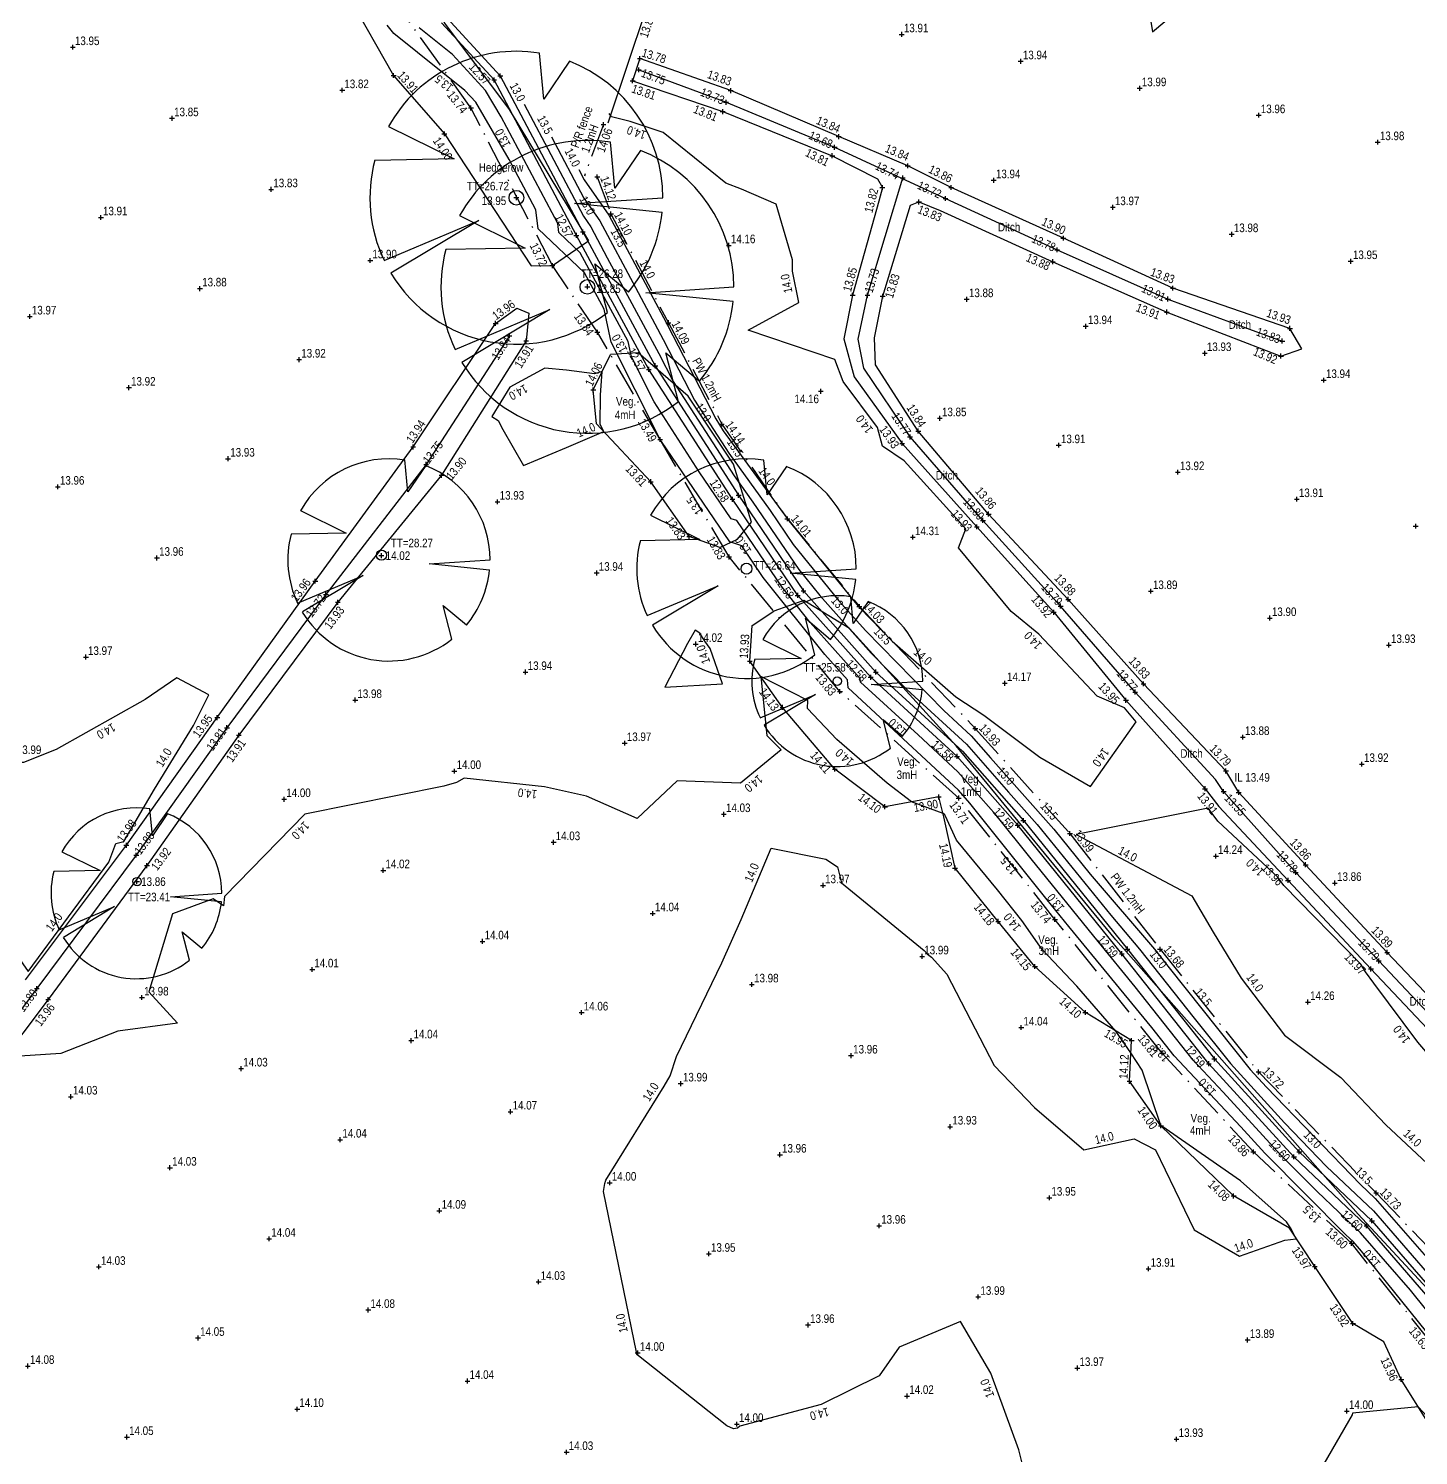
# Model space of a CAD drawing. Extents: x 452260 to 454003, y 451265 to 453203.
# Drawn here: x 453040.8 to 453154.7, y 452543 to 452659.9 of the extents above; entities that cross this region are included whole.
import ezdxf
from ezdxf.enums import TextEntityAlignment as Align

# ---------------------------------------------------------------- set-up
doc = ezdxf.new("R2010")
doc.units = 0
doc.header["$LTSCALE"] = 0.7
doc.header["$MEASUREMENT"] = 0
doc.header["$PDMODE"] = 2
doc.header["$PDSIZE"] = 0.2
doc.linetypes.add('Dash-Dot', pattern=[6, 4, -1, 0, -1])
doc.linetypes.add('DASHED', pattern=[5442.857143, 3628.571429, -1814.285714])
for name, color, linetype, lineweight in [('FFS_Tree Top Levels', 94, 'Continuous', 25), ('FPS_Bottom of Bank', 7, 'DASHED', 25), ('FPS_Contours-Minor', 184, 'Continuous', 25), ('FPS_Fence', 42, 'Dash-Dot', 25), ('FPS_Hedge', 86, 'Continuous', 25), ('FPS_Invert Level', 7, 'Continuous', 25), ('FPS_Levels', 7, 'Continuous', 25), ('FPS_Spot Levels', 7, 'Continuous', 25), ('FPS_Text', 7, 'Continuous', 25), ('FPS_Top of Bank', 7, 'DASHED', 25), ('FPS_Tree Canopy', 3, 'Continuous', 25), ('FPS_Tree Trunk', 32, 'Continuous', 25), ('FPS_Trees', 77, 'Continuous', 25), ('FPS_Vegetation', 3, 'Continuous', 25)]:
    doc.layers.add(name, color=color, linetype=linetype, lineweight=lineweight)
doc.styles.add('Default', font='ARIALN.TTF')
doc.styles.get("Standard").update_dxf_attribs({"font": 'ARIALN.TTF'})

# ---------------------------------------------------------------- blocks, each defined once
blk = doc.blocks.new('Tree1R')
at = {"layer": 'FPS_Trees', "color": 77, "linetype": 'Continuous', "lineweight": 25}
for points in [[(0.363, 0.931, 0), (0.187, 0.673, 0), (0.157, 0.987, 0)], [(-0.873, 0.486, 0), (-0.424, 0.264, 0), (-0.967, 0.254, 0)], [(0.995, -0.101, 0), (0.398, -0.041, 0), (1, -0.001, 0)], [(-0.904, -0.429, 0), (-0.257, -0.156, 0), (-0.857, -0.517, 0)], [(0.622, -0.785, 0), (0.536, -0.452, 0), (0.765, -0.645, 0)]]:
    blk.add_polyline3d(points, dxfattribs=at)
at = {"layer": 'FPS_Trees', "color": 42, "linetype": 'Continuous', "lineweight": 25}
blk.add_circle((0, -0.001), 0.05, dxfattribs=at)
at = {"layer": 'FPS_Trees', "color": 77, "linetype": 'Continuous', "lineweight": 25}
for start, end in [(80.968, 150.872), (0, 68.758), (165.198, 205.304), (319.896, 354.273), (211.031, 308.435)]:
    blk.add_arc((0, -0.001), 1, start, end, dxfattribs=at)

msp = doc.modelspace()

# ---------------------------------------------------------------- linework, layer by layer
at = {"layer": 'FPS_Bottom of Bank'}
for points in [[(453090.84, 452656.53, 13.75), (453097.98, 452653.87, 13.73), (453106.88, 452650.18, 13.68), (453115.97, 452645.98, 13.72), (453125.12, 452641.78, 13.78), (453134.2, 452637.74, 13.83), (453143.57, 452634.3, 13.83)], [(453188.64, 452552.08, 13.8), (453176.23, 452557.24, 13.72), (453175.01, 452557.91, 13.56), (453173.24, 452560.27, 13.81), (453166.26, 452567.68, 13.82), (453159.24, 452575.25, 13.81), (453151.47, 452583.49, 13.79), (453144.67, 452590.74, 13.78), (453139.19, 452596.89, 13.64), (453138.76, 452597.38, 13.56), (453138.75, 452597.38, 13.55), (453138.09, 452598.36, 13.66), (453131.51, 452605.53, 13.77), (453125.4, 452612.58, 13.79), (453119.04, 452619.6, 13.8), (453113.06, 452626.44, 13.77), (453109.28, 452632.08, 13.77), (453108.8, 452634.44, 13.77), (453109.58, 452638.05, 13.73), (453112.46, 452647.67, 13.74)], [(453080.23, 452634.74, 13.84), (453073.41, 452624.19, 13.75), (453065.19, 452613.53, 13.72), (453057.08, 452602.6, 13.81), (453049.65, 452592.16, 13.88), (453041.5, 452581.22, 13.8), (453033.3, 452570.21, 13.87), (453024.75, 452559.18, 13.87), (453016.9, 452548.49, 13.87), (453008.44, 452537.31, 13.89), (453000.15, 452526.18, 13.94), (452992.11, 452514.92, 13.96), (452983.81, 452503.34, 13.89), (452975.22, 452491.53, 13.97), (452967.79, 452481.3, 14.1)]]:
    msp.add_polyline3d(points, dxfattribs=at)
for p in [(453090.84, 452656.53, 13.75), (453097.98, 452653.87, 13.73), (453106.88, 452650.18, 13.68), (453112.46, 452647.67, 13.74), (453115.97, 452645.98, 13.72), (453125.12, 452641.78, 13.78), (453109.58, 452638.05, 13.73), (453134.2, 452637.74, 13.83), (453080.23, 452634.74, 13.84), (453143.57, 452634.3, 13.83), (453113.06, 452626.44, 13.77), (453073.41, 452624.19, 13.75), (453119.04, 452619.6, 13.8), (453065.19, 452613.53, 13.72), (453125.4, 452612.58, 13.79), (453131.51, 452605.53, 13.77), (453057.08, 452602.6, 13.81), (453138.75, 452597.38, 13.55), (453138.76, 452597.38, 13.56), (453049.65, 452592.16, 13.88), (453144.67, 452590.74, 13.78), (453151.47, 452583.49, 13.79), (453041.5, 452581.22, 13.8)]:
    msp.add_point(p, dxfattribs=at)
at = {"layer": 'FPS_Contours-Minor', "flags": 128}
for points, elevation in [([(453132.29, 452663.63), (453132.93, 452659.64), (453135.81, 452662.05)], 14), ([(453156.11, 452552.22), (453150.05, 452559.7), (453149.38, 452560.48), (453148.79, 452561.04), (453142.14, 452567.72), (453140.16, 452569.89), (453134.71, 452575.71), (453132.87, 452578.03), (453126.09, 452586.3), (453124.3, 452588.5), (453117.96, 452596.42), (453117.03, 452597.48), (453109.86, 452604.16), (453107.98, 452605.88), (453107.95, 452606.53), (453106.09, 452608.61), (453101.03, 452614.93), (453099.28, 452617.51), (453098.3, 452617.84), (453092.69, 452626.06), (453092.68, 452626.06), (453092.63, 452626.09), (453092.57, 452626.17), (453092.53, 452626.25), (453092.53, 452626.28), (453092.53, 452626.32), (453092.49, 452626.39), (453088.58, 452634.2), (453087.99, 452636.9), (453086.38, 452639.89), (453082.59, 452643.49), (453082.4, 452645.05), (453080.21, 452649.19), (453077.47, 452653.88), (453076.58, 452654.84), (453070.75, 452659.52), (453070.21, 452660.18)], 13.5), ([(453156.75, 452553.18), (453154.07, 452556.5), (453149.99, 452561.2), (453146.43, 452564.58), (453143.46, 452567.56), (453138.72, 452572.74), (453136.28, 452575.35), (453131.52, 452581.36), (453128.47, 452585.08), (453122.98, 452591.85), (453120.11, 452595.43), (453116.97, 452599), (453113.72, 452602.03), (453108.99, 452606.35), (453108.98, 452606.65), (453104.88, 452611.24), (453102.57, 452614.12), (453098.86, 452619.58), (453098.41, 452619.73), (453095.77, 452623.59), (453092.09, 452629.32), (453090.24, 452633), (453089.97, 452634.25), (453086.03, 452641.54), (453084.27, 452643.2), (453084.19, 452643.93), (453079.55, 452652.67), (453078.28, 452654.85), (453075.56, 452657.8), (453072.84, 452659.98)], 13), ([(453081.43, 452653.71), (453086.29, 452644.53), (453086.9, 452643.66), (453088.24, 452641.13), (453092.48, 452633.27), (453093.66, 452630.98), (453098.64, 452623.24), (453100.19, 452621.09), (453103.94, 452615.56), (453105.66, 452613.45), (453109.87, 452608.72), (453112.79, 452605.73), (453117.68, 452601.25), (453121.14, 452597.32), (453123.48, 452594.68), (453129.51, 452587.23), (453131.88, 452584.45), (453136.35, 452578.8), (453139.32, 452575.07), (453143.76, 452570.21), (453147.2, 452566.65), (453151.04, 452563), (453152.99, 452560.76), (453157.9, 452555.08)], 13), ([(453085.92, 452648.35), (453086.36, 452647.52), (453088.39, 452644.62), (453092.85, 452636.22), (453093.19, 452635.59), (453097.14, 452627.92), (453097.76, 452626.95), (453102.99, 452619.74), (453103.01, 452619.7), (453108.82, 452612.57), (453108.94, 452612.44), (453111.61, 452609.71), (453116.82, 452605.14), (453119.12, 452603.63), (453123.69, 452600.2), (453127.85, 452597.78), (453131.59, 452603.08), (453130.63, 452604.23), (453128.4, 452605.18), (453123.61, 452610.28), (453121.35, 452612.12), (453117.03, 452617.36), (453117.63, 452618.92), (453112.58, 452624.49), (453110.8, 452625.69), (453110.4, 452627.2), (453107.59, 452630.99), (453106.89, 452632.79), (453099.79, 452635.2), (453103.96, 452637.47), (453103.44, 452640.04), (453103.42, 452640.96), (453102.1, 452645.52), (453099.25, 452646.76), (453097.97, 452647.25), (453092.83, 452651.4), (453090.13, 452652.3), (453088.6, 452652.67), (453088.41, 452652.94)], 14), ([(453083.68, 452651.03), (453086.32, 452646.02), (453087.65, 452644.14), (453090.55, 452638.68), (453092.84, 452634.43), (453095.4, 452629.45), (453098.2, 452625.1), (453101.59, 452620.42), (453103.48, 452617.63), (453107.24, 452613.01), (453109.41, 452610.58), (453115.82, 452604.01), (453118.07, 452601.95), (453119.67, 452600.13), (453124.84, 452594.3), (453127.82, 452590.61), (453133.1, 452584.44), (453134.3, 452582.91), (453140.93, 452574.59), (453142.27, 452573.13), (453149.98, 452565.15), (453151.19, 452564.01), (453155.57, 452558.98)], 13.5), ([(453122.27, 452542.21), (453121.97, 452543.41), (453119.68, 452549.71), (453117.2, 452553.92), (453112.16, 452551.82), (453110.52, 452549.47), (453105.77, 452547.12), (453099.12, 452545.34), (453098.92, 452545.2), (453098.59, 452545.13), (453098.05, 452545.39), (453090.66, 452551.23), (453090.64, 452551.43), (453087.93, 452564.59), (453088.04, 452565.24), (453088.14, 452565.52), (453092.91, 452573.21), (453093.39, 452574.07), (453093.91, 452575.66), (453097.64, 452583.32), (453099.22, 452586.88), (453101.69, 452592.73), (453106.15, 452591.84), (453107.11, 452591.19), (453107.44, 452589.88), (453114.23, 452584.34), (453114.48, 452584.05), (453114.83, 452583.79), (453116.09, 452582.4), (453119.96, 452574.92), (453123.26, 452571.48), (453127.3, 452568), (453131.44, 452568.9), (453133.19, 452568), (453136.35, 452561.45), (453140.06, 452559.3), (453143.79, 452560.6), (453144.72, 452560.72), (453144.31, 452561.54), (453143.91, 452562.09), (453140.14, 452565.47), (453133.69, 452569.95), (453133.63, 452570), (453132.1, 452574.53), (453131.17, 452575.95), (453129.94, 452577.74), (453126.72, 452581.42), (453123.9, 452584.43), (453122.22, 452586.8), (453120.22, 452589.31), (453116.87, 452593.38), (453115.93, 452595.41), (453115.9, 452595.53), (453115.89, 452595.5), (453115.77, 452595.58), (453113.19, 452596.53), (453111.19, 452598.06), (453107.06, 452601.65), (453104.65, 452604.17), (453104.68, 452604.84), (453100.83, 452606.79), (453101.32, 452601.97), (453102.5, 452600.79), (453099.18, 452598.05), (453093.99, 452598.24), (453090.7, 452595.15), (453086.55, 452596.98), (453083.1, 452597.77), (453076.53, 452598.46), (453075.88, 452598.11), (453074.85, 452597.82), (453063.45, 452595.53), (453056.88, 452588.77), (453056.79, 452588.01), (453055.94, 452588.58), (453052.63, 452587.35), (453050.67, 452580.95), (453053.04, 452578.39), (453048.14, 452577.74), (453043.46, 452575.91), (453038.85, 452575.59)], 14), ([(453156.82, 452574.35), (453154.69, 452576.82), (453151.06, 452581.66), (453150.38, 452582.59), (453150.01, 452583.21), (453143.7, 452589.68), (453143.18, 452590.38), (453138.3, 452594.95), (453137.5, 452596.02), (453126.68, 452593.85), (453136.17, 452588.81), (453137.9, 452585.85), (453140.19, 452582.07), (453143.74, 452577.39), (453148.38, 452573.94), (453152.05, 452570.04), (453155.45, 452566.89)], 14), ([(453156.56, 452544.93), (453154.7, 452546.95), (453149.32, 452546.42), (453149.31, 452546.27), (453144.95, 452538.78)], 14)]:
    msp.add_lwpolyline(points, dxfattribs=dict(at, elevation=elevation))
at = {"layer": 'FPS_Contours-Minor', "elevation": 14, "flags": 128}
for points in [[(453087.19, 452631.61), (453084.91, 452631.9), (453083.13, 452632.09), (453080.26, 452630.51), (453078.78, 452628.11), (453079.32, 452627.79), (453079.69, 452627.04), (453081.39, 452624.1), (453084.91, 452625.58), (453087.98, 452626.88), (453087.67, 452627.45), (453087.69, 452629.85), (453087.83, 452631.79)], [(453092.98, 452605.94), (453097.7, 452606.2), (453096.69, 452609.09), (453096.25, 452609.71), (453095.84, 452610.35), (453095.44, 452610.59), (453094.83, 452609.5)], [(453047.97, 452593.11), (453048.62, 452593.28), (453051.14, 452597.57), (453054.33, 452602.79), (453055.6, 452605.3), (453052.96, 452606.7), (453050.37, 452604.92), (453043.08, 452600.83), (453040.4, 452599.76), (453040.07, 452599.75), (453034.54, 452592.24), (453034.42, 452591.75), (453040.79, 452582.62), (453047.4, 452591.57)]]:
    msp.add_lwpolyline(points, close=True, dxfattribs=at)
at = {"layer": 'FPS_Fence'}
for p, q in [((453077.08, 452653.41, 13.74), (453071.94, 452660.59, 3.01)), ((453083.75, 452640.48, 13.84), (453077.08, 452653.41, 13.74))]:
    msp.add_line(p, q, dxfattribs=at)
for points in [[(453087.94, 452652.04, 14.06), (453086.37, 452647.81, 14.1)], [(453087.43, 452647.76, 14.12), (453088.55, 452644.72, 14.1), (453093.26, 452635.8, 14.09), (453097.64, 452627.49, 14.14), (453103.01, 452619.73, 14.01), (453108.91, 452612.54, 14.03), (453118.41, 452602.54, 13.93), (453126.17, 452593.93, 13.99), (453133.55, 452584.44, 13.68), (453141.63, 452574.39, 13.72), (453151.26, 452564.47, 13.73), (453158.39, 452557.03, 14.05), (453165.05, 452548.61, 14.15), (453175.54, 452541.11, 14.05), (453185.73, 452533.98, 13.89)], [(453183.1, 452530.79, 13.74), (453173.55, 452536.75, 13.72), (453163.94, 452542.71, 13.75), (453155.94, 452551.98, 13.63), (453149.25, 452560.34, 13.6), (453141.2, 452567.84, 13.86), (453133.72, 452575.94, 13.81), (453124.94, 452586.89, 13.74), (453117.05, 452596.84, 13.71), (453107.32, 452605.57, 13.83), (453098.23, 452616.6, 13.83), (453092.58, 452626.23, 13.49), (453087.44, 452635.02, 13.84), (453083.75, 452640.48, 13.84)]]:
    msp.add_polyline3d(points, dxfattribs=at)
for p in [(453077.08, 452653.41, 13.74), (453087.94, 452652.04, 14.06), (453087.43, 452647.76, 14.12), (453088.55, 452644.72, 14.1), (453083.75, 452640.48, 13.84), (453093.26, 452635.8, 14.09), (453087.44, 452635.02, 13.84), (453097.64, 452627.49, 14.14), (453092.58, 452626.23, 13.49), (453103.01, 452619.73, 14.01), (453098.23, 452616.6, 13.83), (453108.91, 452612.54, 14.03), (453107.32, 452605.57, 13.83), (453118.41, 452602.54, 13.93), (453117.05, 452596.84, 13.71), (453126.17, 452593.93, 13.99), (453124.94, 452586.89, 13.74), (453133.55, 452584.44, 13.68), (453133.72, 452575.94, 13.81), (453141.63, 452574.39, 13.72), (453141.2, 452567.84, 13.86), (453151.26, 452564.47, 13.73), (453149.25, 452560.34, 13.6)]:
    msp.add_point(p, dxfattribs=at)
at = {"layer": 'FPS_Hedge'}
for p, q in [((453066.3, 452663.88, 14.03), (453070.74, 452656.07, 13.91)), ((453070.74, 452656.07, 13.91), (453074.9, 452651.28, 14)), ((453074.9, 452651.28, 14), (453082.02, 452640.47, 13.98))]:
    msp.add_line(p, q, dxfattribs=at)
at = {"layer": 'FPS_Hedge', "flags": 128}
for points, elevation in [([(453022.38, 452800.73), (453024.8, 452795.46), (453028.28, 452787.5), (453034.8, 452773.09), (453043.69, 452753.1), (453049.91, 452740.47), (453058.91, 452724.62), (453060.35, 452718.08), (453059.88, 452708.77), (453061.42, 452697.93), (453064, 452687.53), (453068.03, 452675.81), (453074.91, 452660.36), (453080.2, 452653.28), (453086.71, 452642.51)], 13.78), ([(453083.75, 452640.48), (453086.71, 452642.51)], 13.84), ([(453082.02, 452640.47), (453083.75, 452640.48)], 13.98)]:
    msp.add_lwpolyline(points, dxfattribs=dict(at, elevation=elevation))
at = {"layer": 'FPS_Hedge'}
msp.add_polyline3d([(453132.88, 452849.08, 13.95), (453130.19, 452836.93, 13.95), (453128.18, 452828.27, 13.87), (453125.55, 452814.57, 13.93), (453122.27, 452799.92, 13.98), (453119.59, 452787.78, 13.98), (453117.75, 452778.88, 13.89), (453113.9, 452764.18, 13.95), (453113.9, 452764.19, 13.94), (453111.14, 452752.61, 13.95), (453107.77, 452735.31, 13.92), (453104.48, 452722.19, 14), (453101.97, 452709.53, 14), (453099.49, 452698.5, 13.93), (453097.04, 452686.6, 13.9), (453094.11, 452672.58, 13.87), (453091.4, 452661.44, 13.84), (453088.3, 452652.15, 14.03)], dxfattribs=at)
for p in [(453070.74, 452656.07, 13.91), (453074.9, 452651.28, 14)]:
    msp.add_point(p, dxfattribs=at)
at = {"layer": 'FPS_Spot Levels'}
for p in [(453112.38, 452659.44, 13.91), (453044.45, 452658.39, 13.95), (453122.13, 452657.23, 13.94), (453066.53, 452654.86, 13.82), (453131.89, 452655.02, 13.99), (453052.58, 452652.56, 13.85), (453141.64, 452652.81, 13.96), (453151.39, 452650.6, 13.98), (453119.92, 452647.48, 13.94), (453060.7, 452646.73, 13.83), (453129.68, 452645.26, 13.97), (453046.75, 452644.43, 13.91), (453139.43, 452643.05, 13.98), (453098.21, 452642.14, 14.16), (453068.83, 452640.9, 13.9), (453149.18, 452640.84, 13.95), (453054.87, 452638.6, 13.88), (453117.71, 452637.72, 13.88), (453040.92, 452636.31, 13.97), (453127.46, 452635.51, 13.94), (453137.22, 452633.3, 13.93), (453063, 452632.78, 13.92), (453146.97, 452631.09, 13.94), (453049.05, 452630.48, 13.92), (453105.75, 452630.18, 14.16), (453115.5, 452627.97, 13.85), (453125.25, 452625.76, 13.91), (453057.17, 452624.65, 13.93), (453135.01, 452623.55, 13.92), (453043.22, 452622.35, 13.96), (453079.25, 452621.12, 13.93), (453144.76, 452621.34, 13.91), (453113.29, 452618.22, 14.31), (453154.51, 452619.13, 13.95), (453051.34, 452616.52, 13.96), (453087.38, 452615.29, 13.94), (453132.8, 452613.8, 13.89), (453142.55, 452611.59, 13.9), (453095.5, 452609.46, 14.02), (453152.3, 452609.38, 13.93), (453045.52, 452608.4, 13.97), (453081.55, 452607.17, 13.94), (453120.83, 452606.25, 14.17), (453067.6, 452604.87, 13.98), (453140.34, 452601.83, 13.88), (453089.68, 452601.34, 13.97), (453150.09, 452599.62, 13.92), (453075.72, 452599.04, 14), (453061.77, 452596.74, 14), (453097.8, 452595.51, 14.03), (453083.85, 452593.21, 14.03), (453138.13, 452592.08, 14.24), (453069.89, 452590.91, 14.02), (453105.93, 452589.68, 13.97), (453147.88, 452589.87, 13.86), (453091.97, 452587.38, 14.04), (453078.02, 452585.09, 14.04), (453114.06, 452583.86, 13.99), (453064.07, 452582.79, 14.01), (453100.1, 452581.56, 13.98), (453050.11, 452580.49, 13.98), (453145.67, 452580.12, 14.26), (453086.15, 452579.26, 14.06), (453122.18, 452578.03, 14.04), (453072.19, 452576.96, 14.04), (453108.23, 452575.73, 13.96), (453058.24, 452574.66, 14.03), (453094.27, 452573.43, 13.99), (453044.28, 452572.36, 14.03), (453080.32, 452571.13, 14.07), (453116.35, 452569.9, 13.93), (453066.36, 452568.83, 14.04), (453102.4, 452567.6, 13.96), (453052.41, 452566.54, 14.03), (453088.45, 452565.3, 14), (453124.48, 452564.07, 13.95), (453074.49, 452563.01, 14.09), (453110.53, 452561.77, 13.96), (453060.54, 452560.71, 14.04), (453046.58, 452558.41, 14.03), (453096.57, 452559.48, 13.95), (453132.61, 452558.25, 13.91), (453082.62, 452557.18, 14.03), (453118.65, 452555.95, 13.99), (453068.66, 452554.88, 14.08), (453054.71, 452552.58, 14.05), (453104.7, 452553.65, 13.96), (453140.73, 452552.42, 13.89), (453040.76, 452550.28, 14.08), (453090.74, 452551.35, 14), (453076.79, 452549.05, 14.04), (453126.78, 452550.12, 13.97), (453062.84, 452546.75, 14.1), (453112.82, 452547.82, 14.02), (453148.86, 452546.59, 14), (453048.88, 452544.46, 14.05), (453098.87, 452545.52, 14), (453084.92, 452543.22, 14.03), (453134.9, 452544.29, 13.93)]:
    msp.add_point(p, dxfattribs=at)
at = {"layer": 'FPS_Top of Bank'}
for points in [[(453157.26, 452553.94, 12.6), (453150.48, 452561.77, 12.6), (453144.53, 452567.43, 12.6), (453137.55, 452575.06, 12.59), (453130.42, 452584.08, 12.59), (453121.89, 452594.61, 12.59), (453116.92, 452600.25, 12.58), (453109.84, 452606.74, 12.58), (453103.86, 452613.45, 12.58), (453098.51, 452621.33, 12.58), (453091.66, 452631.98, 12.57), (453085.72, 452642.96, 12.57), (453078.98, 452655.7, 12.57), (453074.67, 452660.38, 12.56)], [(453075.12, 452660.77, 12.56), (453079.48, 452656.04, 12.57), (453086.25, 452643.24, 12.57), (453092.18, 452632.28, 12.57), (453099.01, 452621.66, 12.58), (453104.33, 452613.82, 12.58), (453110.26, 452607.17, 12.58), (453117.35, 452600.67, 12.58), (453122.35, 452595, 12.59), (453130.88, 452584.46, 12.59), (453138.01, 452575.45, 12.59), (453144.96, 452567.85, 12.6), (453150.92, 452562.19, 12.6), (453157.71, 452554.34, 12.6)], [(453159.92, 452575.99, 13.87), (453152.17, 452584.19, 13.89), (453145.48, 452591.37, 13.86), (453140, 452597.3, 13.8), (453138.95, 452599.06, 13.79), (453132.2, 452606.2, 13.83), (453126.03, 452613.12, 13.88), (453119.5, 452620.12, 13.86), (453113.74, 452626.92, 13.84), (453110.22, 452632.36, 13.84), (453110.14, 452634.56, 13.83), (453110.82, 452637.98, 13.83), (453113.1, 452645.45, 13.83), (453113.79, 452645.7, 13.83), (453115.53, 452644.99, 13.84), (453124.77, 452640.8, 13.88), (453134.11, 452636.68, 13.91), (453143.46, 452633.07, 13.92), (453145.16, 452633.65, 13.94), (453144.2, 452635.34, 13.93), (453134.61, 452638.63, 13.91), (453125.63, 452642.73, 13.9), (453116.43, 452646.89, 13.86), (453112.87, 452648.66, 13.84), (453107.22, 452651.06, 13.84), (453098.37, 452654.83, 13.83), (453090.92, 452657.46, 13.78), (453090.33, 452655.63, 13.81), (453097.71, 452653.11, 13.81), (453106.69, 452649.49, 13.81), (453110.4, 452647.6, 13.83), (453110.8, 452646.89, 13.82), (453110.51, 452645.77, 13.85), (453108.36, 452638.06, 13.85), (453107.63, 452634.49, 13.89), (453108.47, 452631.37, 13.92), (453112.42, 452625.91, 13.93), (453118.54, 452619.07, 13.93), (453124.85, 452612.07, 13.92), (453130.76, 452604.85, 13.95), (453137.24, 452597.6, 13.91), (453138.37, 452596.15, 13.9), (453144.04, 452590.09, 13.96), (453150.84, 452582.83, 13.97), (453158.55, 452574.63, 13.93)], [(453040.58, 452581.94, 13.99), (453048.84, 452592.97, 13.98), (453056.29, 452603.43, 13.95), (453064.32, 452614.62, 13.96), (453072.34, 452625.62, 13.94), (453079.1, 452635.75, 13.96), (453080.85, 452637, 13.92), (453081.81, 452636.59, 13.87), (453081.6, 452634.32, 13.91), (453074.67, 452623.3, 13.9), (453066.17, 452612.89, 13.93), (453058.05, 452601.99, 13.91), (453050.52, 452591.3, 13.92), (453042.43, 452580.33, 13.96), (453034.19, 452569.4, 14.05)]]:
    msp.add_polyline3d(points, dxfattribs=at)
for p in [(453090.92, 452657.46, 13.78), (453078.98, 452655.7, 12.57), (453079.48, 452656.04, 12.57), (453090.33, 452655.63, 13.81), (453098.37, 452654.83, 13.83), (453097.71, 452653.11, 13.81), (453107.22, 452651.06, 13.84), (453106.69, 452649.49, 13.81), (453112.87, 452648.66, 13.84), (453110.8, 452646.89, 13.82), (453116.43, 452646.89, 13.86), (453113.79, 452645.7, 13.83), (453085.72, 452642.96, 12.57), (453086.25, 452643.24, 12.57), (453125.63, 452642.73, 13.9), (453124.77, 452640.8, 13.88), (453108.36, 452638.06, 13.85), (453110.82, 452637.98, 13.83), (453134.61, 452638.63, 13.91), (453079.1, 452635.75, 13.96), (453134.11, 452636.68, 13.91), (453144.2, 452635.34, 13.93), (453081.6, 452634.32, 13.91), (453092.18, 452632.28, 12.57), (453143.46, 452633.07, 13.92), (453091.66, 452631.98, 12.57), (453113.74, 452626.92, 13.84), (453072.34, 452625.62, 13.94), (453112.42, 452625.91, 13.93), (453074.67, 452623.3, 13.9), (453099.01, 452621.66, 12.58), (453098.51, 452621.33, 12.58), (453119.5, 452620.12, 13.86), (453118.54, 452619.07, 13.93), (453064.32, 452614.62, 13.96), (453103.86, 452613.45, 12.58), (453104.33, 452613.82, 12.58), (453066.17, 452612.89, 13.93), (453126.03, 452613.12, 13.88), (453124.85, 452612.07, 13.92), (453109.84, 452606.74, 12.58), (453110.26, 452607.17, 12.58), (453132.2, 452606.2, 13.83), (453130.76, 452604.85, 13.95), (453056.29, 452603.43, 13.95), (453058.05, 452601.99, 13.91), (453116.92, 452600.25, 12.58), (453138.95, 452599.06, 13.79), (453137.24, 452597.6, 13.91), (453140, 452597.3, 13.8), (453122.35, 452595, 12.59), (453121.89, 452594.61, 12.59), (453048.84, 452592.97, 13.98), (453050.52, 452591.3, 13.92), (453145.48, 452591.37, 13.86), (453144.04, 452590.09, 13.96), (453130.88, 452584.46, 12.59), (453152.17, 452584.19, 13.89), (453130.42, 452584.08, 12.59), (453150.84, 452582.83, 13.97), (453042.43, 452580.33, 13.96), (453137.55, 452575.06, 12.59), (453138.01, 452575.45, 12.59), (453144.96, 452567.85, 12.6), (453144.53, 452567.43, 12.6), (453150.92, 452562.19, 12.6), (453150.48, 452561.77, 12.6)]:
    msp.add_point(p, dxfattribs=at)
at = {"layer": 'FPS_Tree Trunk'}
for p in [(453080.8, 452646.06, 13.95), (453086.62, 452638.75, 13.85), (453069.74, 452616.71, 14.02), (453049.7, 452589.99, 13.86)]:
    msp.add_point(p, dxfattribs=at)
at = {"layer": 'FPS_Trees', "color": 77, "linetype": 'Continuous', "lineweight": 25}
for points in [[(453073.37, 452624.09, 12.91), (453071.91, 452621.95, 12.91), (453071.66, 452624.55, 12.91)], [(453063.12, 452620.4, 12.91), (453066.85, 452618.56, 12.91), (453062.34, 452618.48, 12.91)], [(453078.61, 452615.53, 12.91), (453073.66, 452616.03, 12.91), (453078.65, 452616.36, 12.91)], [(453062.87, 452612.82, 12.91), (453068.23, 452615.08, 12.91), (453063.26, 452612.09, 12.91)], [(453075.52, 452609.86, 12.91), (453074.8, 452612.63, 12.91), (453076.7, 452611.03, 12.91)], [(453052.21, 452595.56, 13.86), (453050.97, 452593.75, 13.86), (453050.76, 452595.95, 13.86)], [(453043.55, 452592.44, 13.86), (453046.7, 452590.89, 13.86), (453042.9, 452590.82, 13.86)], [(453056.63, 452588.33, 13.86), (453052.45, 452588.75, 13.86), (453056.66, 452589.03, 13.86)], [(453043.34, 452586.04, 13.86), (453047.87, 452587.95, 13.86), (453043.67, 452585.42, 13.86)], [(453054.02, 452583.55, 13.86), (453053.42, 452585.88, 13.86), (453055.02, 452584.53, 13.86)]]:
    msp.add_polyline3d(points, dxfattribs=at)
at = {"layer": 'FPS_Trees', "color": 42, "linetype": 'Continuous', "lineweight": 25}
for centre, radius in [((453069.75, 452616.75, 12.91), 0.414), ((453049.71, 452589.99, 13.86), 0.35)]:
    msp.add_circle(centre, radius, dxfattribs=at)
at = {"layer": 'FPS_Trees', "color": 77, "linetype": 'Continuous', "lineweight": 25}
for centre, radius, start, end in [((453070.36, 452616.36, 12.91), 8.29, 80.968, 150.872), ((453070.36, 452616.36, 12.91), 8.29, 0, 68.758), ((453070.36, 452616.36, 12.91), 8.29, 165.198, 205.304), ((453070.36, 452616.36, 12.91), 8.29, 319.896, 354.273), ((453070.36, 452616.36, 12.91), 8.29, 211.031, 308.435), ((453049.66, 452589.03, 13.86), 7, 80.968, 150.872), ((453049.66, 452589.03, 13.86), 7, 0, 68.758), ((453049.66, 452589.03, 13.86), 7, 165.198, 205.304), ((453049.66, 452589.03, 13.86), 7, 319.896, 354.273), ((453049.66, 452589.03, 13.86), 7, 211.031, 308.435)]:
    msp.add_arc(centre, radius, start, end, dxfattribs=at)
at = {"layer": 'FPS_Vegetation', "flags": 128}
for points, elevation in [([(453097.48, 452617.38), (453098.93, 452618.06), (453100.07, 452619.45), (453098.59, 452624.22), (453094.87, 452629.79), (453090.78, 452633.32), (453088.51, 452633.19)], 13.8), ([(453179.73, 452532.33), (453180.04, 452535.07), (453166.45, 452544.77), (453149.8, 452562.73), (453129.94, 452585.22), (453116.85, 452601.13), (453108.1, 452610.75), (453104.35, 452613.04), (453101.89, 452612.16)], 13.76)]:
    msp.add_lwpolyline(points, dxfattribs=dict(at, elevation=elevation))
at = {"layer": 'FPS_Vegetation'}
for points in [[(453097.48, 452617.38, 13.8), (453094.96, 452618.29, 13.83), (453091.81, 452622.77, 13.81), (453087.37, 452627.52, 14.03), (453087.1, 452630.29, 14.06), (453088.51, 452633.19, 13.94)], [(453115.42, 452596.93, 13.9), (453111.01, 452596.13, 14.1), (453106.9, 452599.21, 14.11), (453102.61, 452604.27, 14.13), (453099.93, 452608.07, 13.93), (453100.12, 452610.99, 13.87), (453101.89, 452612.16, 13.84)], [(453179.73, 452532.33, 13.76), (453177.64, 452529.16, 13.94), (453173.74, 452533.05, 14.18), (453170.57, 452533.59, 13.99), (453165.98, 452537.27, 14.06), (453160.32, 452539.09, 14.14), (453156.66, 452543.79, 14.06), (453153.32, 452549.19, 13.96), (453151.88, 452552.27, 13.92), (453149.36, 452553.77, 13.92), (453146.24, 452558.43, 13.97), (453144.15, 452561.58, 14.01), (453139.58, 452564.22, 14.08), (453133.63, 452569.97, 14), (453131.05, 452573.62, 14.12), (453131.22, 452576.97, 13.95), (453127.43, 452579.26, 14.1), (453123.3, 452583.03, 14.15), (453120.29, 452586.73, 14.18), (453116.75, 452591.1, 14.19), (453115.84, 452595.29, 14.02), (453115.42, 452596.93, 13.9)]]:
    msp.add_polyline3d(points, dxfattribs=at)
for p in [(453087.1, 452630.29, 14.06), (453091.81, 452622.77, 13.81), (453094.96, 452618.29, 13.83), (453099.93, 452608.07, 13.93), (453102.61, 452604.27, 14.13), (453106.9, 452599.21, 14.11), (453111.01, 452596.13, 14.1), (453115.42, 452596.93, 13.9), (453116.75, 452591.1, 14.19), (453120.29, 452586.73, 14.18), (453123.3, 452583.03, 14.15), (453127.43, 452579.26, 14.1), (453131.22, 452576.97, 13.95), (453131.05, 452573.62, 14.12), (453133.63, 452569.97, 14), (453139.58, 452564.22, 14.08), (453146.24, 452558.43, 13.97), (453149.36, 452553.77, 13.92), (453153.32, 452549.19, 13.96)]:
    msp.add_point(p, dxfattribs=at)

# ---------------------------------------------------------------- block references
at = {"layer": 'FPS_Tree Canopy'}
for p, xscale, yscale, zscale in [((453080.8, 452646.06, 13.95), 12, 12, 12), ((453086.62, 452638.75, 13.85), 12, 12, 12), ((453099.66, 452615.65, 13.95), 9, 9, 9), ((453107.1, 452606.43, 13.92), 7, 7, 7)]:
    msp.add_blockref('Tree1R', p, dxfattribs=dict(at, xscale=xscale, yscale=yscale, zscale=zscale))

# ---------------------------------------------------------------- texts
at = {"layer": 'FFS_Tree Top Levels', "style": 'Default'}
for s, p in [('TT=26.72', (453076.74, 452646.65)), ('TT=26.28', (453086.09, 452639.47)), ('TT=28.27', (453070.51, 452617.4)), ('TT=26.64', (453100.22, 452615.56)), ('TT=25.58', (453104.33, 452607.21)), ('TT=23.41', (453048.97, 452588.38))]:
    msp.add_text(s, height=0.7, dxfattribs=at).set_placement(p)
at = {"layer": 'FPS_Contours-Minor', "style": 'Default'}
for s, rotation, p in [('13.5', 141.2434, (453075.08, 452655.69, 13.5)), ('13.0', 117.9231, (453079.99, 452651.09, 13)), ('14.0', 161.4309, (453090.75, 452651.72, 14)), ('13.0', 297.8648, (453086.3, 452645.25, 13)), ('13.5', 297.9653, (453088.85, 452642.61, 13.5)), ('14.0', 297.9653, (453091.23, 452640.03, 14)), ('14.0', 101.3086, (453103.28, 452639.08, 14)), ('13.0', 118.413, (453089.56, 452634.26, 13)), ('14.0', 208.9566, (453080.79, 452630.4, 14)), ('13.0', 302.7313, (453095.82, 452628.26, 13)), ('14.0', 126.5453, (453109.6, 452627.69, 14)), ('14.0', 22.9611, (453086.64, 452626.69, 14)), ('13.5', 302.7313, (453098.44, 452625.37, 13.5)), ('14.0', 305.9121, (453101.05, 452623.01, 14)), ('13.5', 124.3318, (453095.71, 452621.01, 13.5)), ('13.0', 124.1829, (453099.67, 452617.76, 13)), ('13.0', 311.7044, (453107.06, 452612.4, 13)), ('13.5', 314.3306, (453110.58, 452609.88, 13.5)), ('14.0', 133.2635, (453123.39, 452610, 14)), ('14.0', 109.2623, (453096.45, 452608.72, 14)), ('14.0', 318.7698, (453113.88, 452608.18, 14)), ('13.0', 137.5462, (453112.25, 452602.9, 13)), ('14.0', 209.284, (453047.01, 452602.63, 14)), ('14.0', 58.5769, (453052.2, 452599.98, 14)), ('14.0', 138.9886, (453107.92, 452600.44, 14)), ('14.0', 234.4282, (453128.42, 452600.37, 14)), ('14.0', 219.5698, (453100.03, 452598.29, 14)), ('13.0', 311.3518, (453120.65, 452598.41, 13)), ('14.0', 173.988, (453081.74, 452597.56, 14)), ('13.5', 311.5591, (453124.2, 452595.55, 13.5)), ('14.0', 225.8052, (453062.86, 452594.42, 14)), ('14.0', 332.0307, (453130.74, 452591.94, 14)), ('14.0', 67.1561, (453100.41, 452590.59, 14)), ('13.5', 128.6947, (453121.45, 452591.5, 13.5)), ('14.0', 136.9029, (453141.58, 452591.4, 14)), ('13.0', 129.0263, (453125.27, 452588.48, 13)), ('14.0', 53.5643, (453043.19, 452586.46, 14)), ('14.0', 128.5042, (453121.71, 452586.88, 14)), ('13.0', 308.3237, (453133.15, 452583.4, 13)), ('14.0', 307.1521, (453141.05, 452581.51, 14)), ('13.5', 308.5644, (453136.82, 452580.31, 13.5)), ('14.0', 126.8638, (453153.63, 452577.66, 14)), ('13.5', 128.3876, (453133.91, 452576.16, 13.5)), ('13.0', 133.0982, (453137.66, 452573.37, 13)), ('14.0', 58.165, (453092.1, 452572.57, 14)), ('14.0', 13.76, (453129.06, 452568.64, 14)), ('13.0', 314.0405, (453145.8, 452568.6, 13)), ('14.0', 317.1747, (453154, 452568.71, 14)), ('13.5', 314.0405, (453150, 452565.64, 13.5)), ('13.5', 134.8387, (453146.23, 452562.96, 13.5)), ('14.0', 19.1767, (453140.51, 452559.83, 14)), ('13.0', 130.9231, (453151.16, 452559.31, 13)), ('14.0', 101.6186, (453089.78, 452553.86, 14)), ('14.0', 109.972, (453119.72, 452548.57, 14)), ('14.0', 194.9333, (453105.55, 452546.69, 14))]:
    msp.add_text(s, height=0.7, rotation=rotation, dxfattribs=at).set_placement(p, align=Align.CENTER)
for s, p in [('13.0', (453081.26, 452654.02, 13)), ('13.5', (453083.51, 452651.34, 13.5)), ('14.0', (453085.76, 452648.66, 14))]:
    msp.add_text(s, height=0.7, rotation=297.8648, dxfattribs=at).set_placement(p, align=Align.MIDDLE_RIGHT)
at = {"layer": 'FPS_Invert Level', "style": 'Default'}
msp.add_text('IL 13.49', height=0.7, dxfattribs=at).set_placement((453139.65, 452598.18, 13.49))
at = {"layer": 'FPS_Levels', "style": 'Default'}
for s, rotation, p in [('13.84', 71.537, (453091.51, 452661.22, 13.84)), ('13.78', 342.6481, (453093.14, 452657.71, 13.78)), ('12.57', 312.6359, (453078.73, 452655.71, 12.57)), ('13.83', 340.5763, (453098.51, 452655.87, 13.83)), ('13.84', 336.9411, (453107.43, 452651.98, 13.84)), ('14.06', 69.6073, (453088.05, 452651.82, 14.06)), ('13.84', 336.9309, (453113.07, 452649.69, 13.84)), ('13.86', 333.6966, (453116.62, 452647.88, 13.86)), ('13.82', 75.6867, (453109.79, 452646.88, 13.82)), ('12.57', 297.8887, (453085.49, 452643.03, 12.57)), ('13.90', 335.6209, (453125.9, 452643.64, 13.9)), ('13.85', 74.8112, (453108.07, 452640.41, 13.85)), ('13.91', 335.4819, (453134.09, 452638.16, 13.91)), ('13.84', 304.6578, (453087.2, 452635.06, 13.84)), ('13.93', 341.0716, (453144.34, 452636.32, 13.93)), ('13.84', 57.1277, (453079.8, 452634.75, 13.84)), ('13.91', 57.8468, (453081.66, 452634.08, 13.91)), ('12.57', 298.3975, (453091.42, 452632.05, 12.57)), ('13.84', 302.8624, (453114.42, 452627.53, 13.84)), ('13.49', 300.3441, (453092.35, 452626.3, 13.49)), ('13.77', 303.8491, (453113.2, 452626.87, 13.77)), ('13.75', 52.3772, (453074.29, 452626.19, 13.75)), ('13.90', 50.7402, (453076.24, 452624.86, 13.9)), ('13.81', 313.0821, (453091.57, 452622.78, 13.81)), ('12.58', 302.7522, (453098.27, 452621.38, 12.58)), ('13.86', 310.3059, (453120.19, 452620.89, 13.86)), ('13.80', 311.1698, (453119.21, 452620.02, 13.8)), ('13.83', 305.1045, (453094.72, 452618.33, 13.83)), ('13.83', 300.3732, (453097.99, 452616.66, 13.83)), ('12.58', 304.1563, (453103.61, 452613.49, 12.58)), ('13.88', 313.0233, (453126.71, 452613.83, 13.88)), ('13.79', 312.1822, (453125.63, 452613.03, 13.79)), ('13.72', 53.4156, (453064.67, 452613.61, 13.72)), ('13.93', 53.3295, (453066.2, 452612.64, 13.93)), ('12.58', 311.7336, (453109.59, 452606.76, 12.58)), ('13.83', 311.6935, (453132.79, 452607, 13.83)), ('13.83', 309.4706, (453107.07, 452605.59, 13.83)), ('13.77', 310.9029, (453131.78, 452605.95, 13.77)), ('14.13', 305.166, (453102.37, 452604.31, 14.13)), ('13.81', 54.5614, (453056.5, 452602.68, 13.81)), ('13.91', 54.8344, (453058.1, 452601.75, 13.91)), ('12.58', 317.5125, (453116.72, 452600.29, 12.58)), ('13.79', 313.3793, (453139.45, 452599.86, 13.79)), ('14.11', 310.3282, (453106.66, 452599.23, 14.11)), ('14.10', 323.1878, (453110.77, 452596.1, 14.1)), ('13.90', 10.2125, (453115.28, 452596.73, 13.9)), ('13.71', 305.3268, (453117.98, 452595.04, 13.71)), ('13.55', 312.8404, (453140.65, 452595.78, 13.55)), ('12.59', 311.3764, (453121.65, 452594.63, 12.59)), ('13.88', 53.2992, (453050.63, 452594.16, 13.88)), ('13.92', 53.5908, (453051.99, 452592.86, 13.92)), ('14.19', 282.1995, (453116.54, 452591.23, 14.19)), ('13.86', 312.732, (453146.01, 452592.15, 13.86)), ('13.78', 311.7397, (453144.9, 452591.13, 13.78)), ('14.18', 309.0641, (453120.05, 452586.76, 14.18)), ('13.74', 308.4042, (453124.7, 452586.92, 13.74)), ('12.59', 308.991, (453130.17, 452584.11, 12.59)), ('13.89', 312.9869, (453152.69, 452584.95, 13.89)), ('14.15', 309.1293, (453123.06, 452583.06, 14.15)), ('13.79', 313.1378, (453151.61, 452583.93, 13.79)), ('13.80', 53.3377, (453041.05, 452581.26, 13.8)), ('13.96', 52.9772, (453042.47, 452580.09, 13.96)), ('14.10', 317.5317, (453127.18, 452579.24, 14.1)), ('13.95', 328.9415, (453130.98, 452576.91, 13.95)), ('13.81', 308.7399, (453133.48, 452575.97, 13.81)), ('12.59', 308.3547, (453137.31, 452575.09, 12.59)), ('14.00', 305.2164, (453133.39, 452570.01, 14)), ('13.86', 312.6907, (453140.95, 452567.85, 13.86)), ('12.60', 312.4142, (453144.28, 452567.44, 12.6)), ('14.08', 316.0015, (453139.34, 452564.21, 14.08)), ('12.60', 316.4688, (453150.24, 452561.76, 12.6)), ('13.60', 317.0498, (453149.01, 452560.33, 13.6)), ('13.97', 303.4997, (453146, 452558.48, 13.97)), ('13.92', 303.7784, (453149.11, 452553.81, 13.92)), ('13.63', 308.6607, (453155.7, 452552.01, 13.63)), ('13.96', 294.9578, (453153.08, 452549.27, 13.96))]:
    msp.add_text(s, height=0.7, rotation=rotation, dxfattribs=at).set_placement(p, align=Align.TOP_RIGHT)
at = {"layer": 'FPS_Levels'}
for s, rotation, p in [('13.91', -49.0292, (453070.99, 452656.05)), ('14.00', -56.6204, (453073.92, 452650.72))]:
    msp.add_text(s, height=0.7, rotation=rotation, dxfattribs=at).set_placement(p)
at = {"layer": 'FPS_Levels', "style": 'Default'}
for s, rotation, p in [('13.75', 339.5601, (453090.97, 452655.99, 13.75)), ('13.81', 341.1242, (453090.18, 452654.7, 13.81)), ('13.73', 337.4846, (453095.81, 452654.44, 13.73)), ('13.81', 338.0596, (453095.24, 452653.04, 13.81)), ('13.68', 335.2133, (453104.69, 452650.91, 13.68)), ('13.81', 333.0151, (453104.41, 452649.5, 13.81)), ('13.74', 333.049, (453110.15, 452648.41, 13.74)), ('14.12', 290.0882, (453087.66, 452647.66, 14.12)), ('13.72', 335.3225, (453113.6, 452646.81, 13.72)), ('13.83', 337.9692, (453113.62, 452644.82, 13.83)), ('14.10', 297.8228, (453088.78, 452644.65, 14.1)), ('13.78', 336.0499, (453122.96, 452642.43, 13.78)), ('13.88', 336.1904, (453122.5, 452640.88, 13.88)), ('13.73', 73.3538, (453109.98, 452638.2, 13.73)), ('13.83', 73.0238, (453111.65, 452637.75, 13.83)), ('13.83', 339.8382, (453132.7, 452639.68, 13.83)), ('13.96', 35.6616, (453079.14, 452635.99, 13.96)), ('13.91', 338.8792, (453131.51, 452636.77, 13.91)), ('14.09', 297.7985, (453093.49, 452635.72, 14.09)), ('13.83', 339.8382, (453141.37, 452634.78, 13.83)), ('13.92', 337.1885, (453141.12, 452633.17, 13.92)), ('14.06', 64.078, (453087.02, 452630.52, 14.06)), ('13.94', 56.2539, (453072.29, 452625.86, 13.94)), ('14.14', 304.6985, (453097.88, 452627.44, 14.14)), ('13.93', 304.5501, (453110.51, 452627.06, 13.93)), ('14.01', 309.4122, (453103.25, 452619.71, 14.01)), ('13.93', 312.0418, (453116.35, 452620.09, 13.93)), ('13.96', 53.9261, (453062.82, 452612.88, 13.96)), ('14.03', 313.5283, (453109.16, 452612.54, 14.03)), ('13.92', 309.2806, (453122.96, 452613.1, 13.92)), ('13.93', 86.3334, (453099.77, 452608.25, 13.93)), ('13.95', 311.823, (453128.44, 452605.95, 13.95)), ('13.95', 54.3376, (453054.78, 452601.72, 13.95)), ('13.93', 312.0244, (453118.66, 452602.53, 13.93)), ('13.91', 307.9422, (453136.56, 452596.98, 13.91)), ('13.98', 54.5292, (453048.56, 452593.13, 13.98)), ('13.99', 307.8225, (453126.42, 452593.9, 13.99)), ('13.96', 313.1492, (453141.82, 452591.05, 13.96)), ('13.68', 308.8285, (453133.79, 452584.41, 13.68)), ('13.97', 313.2308, (453148.6, 452583.75, 13.97)), ('14.12', 87.184, (453130.89, 452573.8, 14.12)), ('13.72', 314.1435, (453141.88, 452574.39, 13.72)), ('13.73', 313.8058, (453151.5, 452564.47, 13.73))]:
    msp.add_text(s, height=0.7, rotation=rotation, dxfattribs=at).set_placement(p)
at = {"layer": 'FPS_Levels'}
for s, rotation, p in [('13.74', 307.6251, (453076.85, 452653.3)), ('13.72', 296.0536, (453083.38, 452640.64))]:
    msp.add_text(s, height=0.7, rotation=rotation, dxfattribs=at).set_placement(p, align=Align.TOP_RIGHT)
at = {"layer": 'FPS_Levels', "style": 'Default'}
for s, p in [('13.95', (453077.96, 452645.8, 13.95)), ('13.85', (453087.34, 452638.59, 13.85)), ('14.02', (453070.09, 452616.71, 14.02)), ('13.86', (453050.05, 452589.99, 13.86))]:
    msp.add_text(s, height=0.7, dxfattribs=at).set_placement(p, align=Align.MIDDLE_LEFT)
at = {"layer": 'FPS_Spot Levels', "style": 'Default'}
for s, p in [('13.95', (453044.62, 452658.56, 13.95)), ('13.91', (453112.56, 452659.61, 13.91)), ('13.94', (453122.31, 452657.4, 13.94)), ('13.82', (453066.7, 452655.03, 13.82)), ('13.99', (453132.06, 452655.19, 13.99)), ('13.85', (453052.75, 452652.73, 13.85)), ('13.96', (453141.81, 452652.98, 13.96)), ('13.98', (453151.57, 452650.77, 13.98)), ('13.83', (453060.88, 452646.91, 13.83)), ('13.94', (453120.1, 452647.65, 13.94)), ('13.91', (453046.92, 452644.61, 13.91)), ('13.97', (453129.85, 452645.44, 13.97)), ('14.16', (453098.38, 452642.32, 14.16)), ('13.98', (453139.6, 452643.23, 13.98)), ('13.90', (453069, 452641.08, 13.9)), ('13.95', (453149.36, 452641.02, 13.95)), ('13.88', (453055.05, 452638.78, 13.88)), ('13.88', (453117.89, 452637.9, 13.88)), ('13.97', (453041.09, 452636.48, 13.97)), ('13.94', (453127.64, 452635.69, 13.94)), ('13.92', (453063.17, 452632.95, 13.92)), ('13.93', (453137.39, 452633.48, 13.93)), ('13.92', (453049.22, 452630.65, 13.92)), ('13.94', (453147.15, 452631.27, 13.94)), ('14.16', (453103.59, 452629.21, 14.16)), ('13.85', (453115.68, 452628.14, 13.85)), ('13.91', (453125.43, 452625.93, 13.91)), ('13.93', (453057.35, 452624.83, 13.93)), ('13.92', (453135.18, 452623.72, 13.92)), ('13.96', (453043.39, 452622.53, 13.96)), ('13.93', (453079.43, 452621.3, 13.93)), ('13.91', (453144.93, 452621.51, 13.91)), ('14.31', (453113.47, 452618.39, 14.31)), ('13.96', (453051.52, 452616.7, 13.96)), ('13.94', (453087.55, 452615.47, 13.94)), ('13.89', (453132.97, 452613.97, 13.89)), ('13.90', (453142.72, 452611.76, 13.9)), ('14.02', (453095.68, 452609.64, 14.02)), ('13.93', (453152.48, 452609.55, 13.93)), ('13.97', (453045.69, 452608.57, 13.97)), ('13.94', (453081.73, 452607.34, 13.94)), ('14.17', (453121.01, 452606.43, 14.17)), ('13.98', (453067.77, 452605.04, 13.98)), ('13.97', (453089.85, 452601.51, 13.97)), ('13.88', (453140.51, 452602.01, 13.88)), ('13.99', (453039.86, 452600.45, 13.99)), ('14.00', (453075.9, 452599.22, 14)), ('13.92', (453150.27, 452599.8, 13.92)), ('14.00', (453061.94, 452596.92, 14)), ('14.03', (453097.98, 452595.69, 14.03)), ('14.03', (453084.02, 452593.39, 14.03)), ('14.24', (453138.3, 452592.26, 14.24)), ('14.02', (453070.07, 452591.09, 14.02)), ('13.97', (453106.1, 452589.86, 13.97)), ('13.86', (453148.06, 452590.05, 13.86)), ('14.04', (453092.15, 452587.56, 14.04)), ('14.04', (453078.2, 452585.26, 14.04)), ('13.99', (453114.23, 452584.03, 13.99)), ('14.01', (453064.24, 452582.96, 14.01)), ('13.98', (453100.28, 452581.73, 13.98)), ('13.98', (453050.29, 452580.66, 13.98)), ('14.26', (453145.85, 452580.29, 14.26)), ('14.06', (453086.32, 452579.43, 14.06)), ('14.04', (453122.36, 452578.2, 14.04)), ('14.04', (453072.37, 452577.14, 14.04)), ('13.96', (453108.4, 452575.9, 13.96)), ('14.03', (453058.41, 452574.84, 14.03)), ('13.99', (453094.45, 452573.61, 13.99)), ('14.03', (453044.46, 452572.54, 14.03)), ('14.07', (453080.49, 452571.31, 14.07)), ('13.93', (453116.53, 452570.08, 13.93)), ('14.04', (453066.54, 452569.01, 14.04)), ('13.96', (453102.57, 452567.78, 13.96)), ('14.03', (453052.59, 452566.71, 14.03)), ('14.00', (453088.62, 452565.48, 14)), ('13.95', (453124.65, 452564.25, 13.95)), ('14.09', (453074.67, 452563.18, 14.09)), ('13.96', (453110.7, 452561.95, 13.96)), ('14.04', (453060.71, 452560.88, 14.04)), ('13.95', (453096.75, 452559.65, 13.95)), ('14.03', (453046.76, 452558.58, 14.03)), ('13.91', (453132.78, 452558.42, 13.91)), ('14.03', (453082.79, 452557.35, 14.03)), ('13.99', (453118.83, 452556.12, 13.99)), ('14.08', (453068.84, 452555.05, 14.08)), ('13.96', (453104.87, 452553.82, 13.96)), ('14.05', (453054.88, 452552.76, 14.05)), ('13.89', (453140.91, 452552.59, 13.89)), ('14.00', (453090.92, 452551.53, 14)), ('14.08', (453040.93, 452550.46, 14.08)), ('13.97', (453126.95, 452550.29, 13.97)), ('14.04', (453076.96, 452549.23, 14.04)), ('14.02', (453113, 452548, 14.02)), ('14.10', (453063.01, 452546.93, 14.1)), ('14.00', (453149.03, 452546.76, 14)), ('14.00', (453099.04, 452545.7, 14)), ('14.05', (453049.06, 452544.63, 14.05)), ('13.93', (453135.08, 452544.47, 13.93)), ('14.03', (453085.09, 452543.4, 14.03))]:
    msp.add_text(s, height=0.7, dxfattribs=at).set_placement(p)
at = {"layer": 'FPS_Text', "style": 'Default'}
for s, rotation, p in [('P/R fence', 70.1448, (453085.88, 452650.07, 14.06)), ('1.2mH', 70.1448, (453086.74, 452649.67, 14.06)), ('PW 1.2mH', 298.1416, (453095.19, 452632.69, 13.97)), ('PW 1.2mH', 307.4252, (453129.45, 452590.35, 13.97))]:
    msp.add_text(s, height=0.7, rotation=rotation, dxfattribs=at).set_placement(p)
at = {"layer": 'FPS_Text'}
for s, p in [('Hedgerow', (453077.72, 452648.18)), ('Ditch', (453120.27, 452643.29, -14.04)), ('Ditch', (453139.18, 452635.3, -14.04)), ('Ditch', (453115.17, 452622.95, -14.04)), ('Ditch', (453135.22, 452600.14, -14.04)), ('Ditch', (453154, 452579.82, -14.04))]:
    msp.add_text(s, height=0.7, dxfattribs=at).set_placement(p)
at = {"layer": 'FPS_Text', "style": 'Default'}
for s, p in [('Veg.', (453089.79, 452629.7, 14.03)), ('4mH', (453089.71, 452628.6, 14.03)), ('Veg.', (453112.83, 452600.17, 14.1)), ('3mH', (453112.81, 452599.1, 14.1)), ('Veg.', (453118.08, 452598.76, 14.1)), ('Veg.', (453124.39, 452585.58, 14.1)), ('3mH', (453124.44, 452584.68, 14.1)), ('Veg.', (453136.88, 452570.95, 13.99)), ('4mH', (453136.85, 452569.95, 13.99))]:
    msp.add_text(s, height=0.7, dxfattribs=at).set_placement(p, align=Align.TOP_CENTER)
msp.add_text('1mH', height=0.7, dxfattribs=at).set_placement((453117.23, 452597.02, 13.71))

doc.saveas('drawing.dxf')
